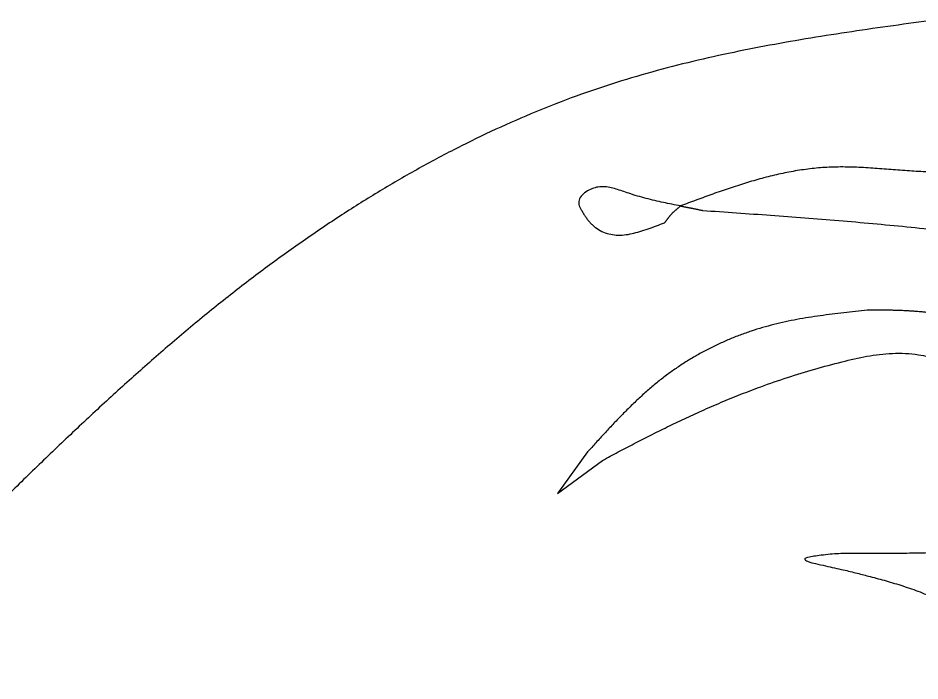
# Model space of a CAD drawing. Extents: x 21 to 206, y 32 to 218.
# Drawn here: x 59.93 to 86.38, y 198.15 to 217.57 of the extents above; entities that cross this region are included whole.
import ezdxf

# ---------------------------------------------------------------- set-up
doc = ezdxf.new("R2010")
doc.units = 0
doc.layers.add('Capa_1', color=7, linetype='CONTINUOUS')

msp = doc.modelspace()

# ---------------------------------------------------------------- linework, layer by layer
at = {"layer": 'Capa_1', "color": 7}
for p, q in [((79.353551, 212.065815), (79.353551, 212.065815)), ((84.833183, 209.01208), (84.833183, 209.01208)), ((76.628343, 204.857569), (75.746398, 203.638831)), ((75.746398, 203.638831), (77.063803, 204.611731))]:
    msp.add_line(p, q, dxfattribs=at)
for points, knots in [([(87.250377, 217.573105), (86.847086, 217.519066), (86.040516, 217.410991), (84.831512, 217.242536), (83.623231, 217.061247), (82.416823, 216.860768), (81.21371, 216.634852), (80.011996, 216.376508), (78.814142, 216.079234), (77.623026, 215.737842), (76.43452, 215.344902), (75.253039, 214.894101), (74.080314, 214.38778), (72.915129, 213.827951), (71.758833, 213.216707), (70.61268, 212.55576), (69.477055, 211.847514), (68.352592, 211.093713), (67.240046, 210.295826), (66.139766, 209.456088), (65.052061, 208.575996), (63.97533, 207.659121), (62.910203, 206.712156), (61.854068, 205.738894), (60.804577, 204.742469), (59.762529, 203.729642), (58.724949, 202.703663), (57.689045, 201.667454), (57.00044, 200.974663), (56.656137, 200.628265)], [0, 0, 0, 0, 1.220686, 2.441336, 3.662014, 4.885999, 6.109991, 7.334097, 8.573001, 9.811854, 11.05044, 12.327177, 13.604244, 14.881419, 16.204289, 17.527041, 18.849793, 20.218681, 21.587564, 22.956393, 24.37045, 25.784541, 27.198666, 28.645829, 30.092936, 31.540041, 33.005246, 34.470439, 35.935643, 35.935643, 35.935643, 35.935643]), ([(89.693801, 213.755287), (89.650096, 213.734557), (89.562688, 213.693097), (89.431347, 213.631396), (89.299889, 213.570834), (89.168106, 213.511887), (89.035789, 213.455058), (88.902942, 213.400935), (88.76944, 213.350014), (88.635172, 213.302898), (88.378477, 213.221794), (87.990316, 213.134428), (87.468442, 213.074404), (86.937942, 213.05677), (86.402858, 213.070973), (85.864305, 213.105842), (85.326424, 213.149093), (84.787973, 213.188494), (84.248603, 213.21202), (83.722531, 213.207612), (83.21181, 213.166635), (82.717985, 213.096372), (82.227526, 212.999277), (81.741396, 212.878739), (81.259603, 212.738947), (80.780805, 212.583884), (80.303997, 212.417554), (79.828114, 212.243471), (79.511743, 212.125035), (79.353551, 212.065815)], [0, 0, 0, 0, 0.145116, 0.290227, 0.435335, 0.579321, 0.723313, 0.867328, 1.009637, 1.151924, 1.294147, 1.817129, 2.342165, 2.868, 3.408193, 3.947357, 4.486867, 5.027066, 5.566951, 6.10613, 6.604164, 7.102864, 7.601727, 8.103444, 8.60494, 9.106412, 9.613116, 10.119814, 10.626554, 10.626554, 10.626554, 10.626554]), ([(79.353551, 212.065815), (79.186032, 212.099123), (78.848983, 212.166138), (78.341206, 212.28324), (77.878592, 212.419513), (77.470354, 212.570669), (77.089122, 212.656784), (76.760784, 212.594955), (76.541842, 212.45777), (76.409876, 212.32686), (76.357871, 212.17984), (76.384381, 212.068298), (76.421786, 211.988653), (76.470464, 211.906681), (76.522617, 211.821623), (76.579518, 211.735462), (76.64049, 211.652825), (76.707279, 211.573917), (76.780774, 211.499745), (76.889787, 211.408342), (77.046104, 211.316209), (77.252595, 211.243928), (77.473829, 211.208531), (77.702717, 211.214257), (77.933187, 211.253681), (78.167222, 211.316746), (78.405564, 211.394272), (78.648305, 211.483178), (78.808729, 211.545297), (78.888878, 211.576331)], [0, 0, 0, 0, 0.512372, 1.030893, 1.563071, 1.956995, 2.338566, 2.721947, 2.919431, 3.107653, 3.272986, 3.356228, 3.445165, 3.536615, 3.642022, 3.744526, 3.846267, 3.949931, 4.054393, 4.159133, 4.376071, 4.594291, 4.81195, 5.044569, 5.277748, 5.511848, 5.771182, 6.029434, 6.287276, 6.287276, 6.287276, 6.287276]), ([(78.888878, 211.576331), (78.893657, 211.582944), (78.903213, 211.596167), (78.917586, 211.615975), (78.93202, 211.63573), (78.946556, 211.655405), (78.961218, 211.674982), (78.976048, 211.69443), (78.991078, 211.713719), (79.006327, 211.73283), (79.021961, 211.751879), (79.038021, 211.770828), (79.054496, 211.78968), (79.071255, 211.808288), (79.088293, 211.826647), (79.105593, 211.844767), (79.123146, 211.862639), (79.140938, 211.880273), (79.158966, 211.897662), (79.177405, 211.914984), (79.196243, 211.932242), (79.215475, 211.949435), (79.23488, 211.96643), (79.254432, 211.983255), (79.274106, 211.999939), (79.293883, 212.016506), (79.313727, 212.032996), (79.333629, 212.049419), (79.34691, 212.06035), (79.353551, 212.065815)], [0, 0, 0, 0, 0.024475, 0.048947, 0.073419, 0.097873, 0.122334, 0.146795, 0.171243, 0.195691, 0.220139, 0.245171, 0.270208, 0.295244, 0.320295, 0.345347, 0.370398, 0.395444, 0.420493, 0.445541, 0.47134, 0.497135, 0.52293, 0.548722, 0.574519, 0.600316, 0.626121, 0.651923, 0.677724, 0.677724, 0.677724, 0.677724]), ([(79.353551, 212.065815), (79.361258, 212.06433), (79.376673, 212.06136), (79.3998, 212.056919), (79.422925, 212.052467), (79.446049, 212.048011), (79.469176, 212.04357), (79.492301, 212.039118), (79.515425, 212.034662), (79.538552, 212.030221), (79.561795, 212.025745), (79.585153, 212.021247), (79.60862, 212.016707), (79.632085, 212.012168), (79.655547, 212.007608), (79.679004, 212.003013), (79.70246, 211.998399), (79.725906, 211.993746), (79.749339, 211.989031), (79.773308, 211.98415), (79.797813, 211.979098), (79.822854, 211.973881), (79.847889, 211.968631), (79.872906, 211.963298), (79.897919, 211.957943), (79.922925, 211.952563), (79.947926, 211.947157), (79.972923, 211.941727), (79.989589, 211.938111), (79.997921, 211.936303)], [0, 0, 0, 0, 0.023545, 0.047096, 0.070648, 0.094193, 0.117745, 0.141297, 0.164842, 0.188393, 0.211945, 0.235853, 0.259754, 0.283654, 0.307551, 0.331457, 0.355363, 0.379266, 0.403167, 0.42707, 0.452651, 0.478229, 0.503805, 0.529389, 0.554966, 0.580544, 0.606124, 0.631705, 0.657283, 0.657283, 0.657283, 0.657283]), ([(79.997921, 211.936278), (80.331237, 211.913123), (80.997867, 211.866815), (81.997692, 211.795626), (82.997007, 211.721006), (83.995671, 211.641233), (84.993517, 211.55458), (85.990328, 211.459321), (86.985843, 211.353739), (87.979729, 211.23614), (88.968379, 211.10525), (89.951385, 210.959564), (90.92907, 210.802496), (91.905532, 210.636709), (92.881236, 210.465401), (93.856726, 210.291743), (94.832262, 210.118964), (95.808401, 209.950226), (96.785643, 209.78873), (97.75659, 209.638883), (98.721538, 209.503516), (99.680076, 209.380826), (100.640025, 209.26824), (101.601102, 209.164333), (102.563079, 209.067662), (103.525782, 208.976775), (104.489052, 208.890225), (105.452747, 208.80656), (106.095294, 208.751751), (106.416568, 208.724346)], [0, 0, 0, 0, 1.002358, 2.004711, 3.007063, 4.008643, 5.010228, 6.011835, 7.012655, 8.01346, 9.014208, 10.004372, 10.994586, 11.98482, 12.975655, 13.966465, 14.957299, 15.947808, 16.9383, 17.928749, 18.895053, 19.861402, 20.827764, 21.794592, 22.761402, 23.72821, 24.695528, 25.662847, 26.630169, 26.630169, 26.630169, 26.630169]), ([(84.833183, 209.01208), (84.718005, 208.999895), (84.487651, 208.975524), (84.14228, 208.937468), (83.797587, 208.896457), (83.453788, 208.851016), (83.111153, 208.799635), (82.769847, 208.740775), (82.430331, 208.672964), (82.09319, 208.594837), (81.758944, 208.504995), (81.428432, 208.402114), (81.102122, 208.28645), (80.78027, 208.158171), (80.463365, 208.017496), (80.15193, 207.864518), (79.847078, 207.699669), (79.549311, 207.523145), (79.259225, 207.335062), (78.972408, 207.131946), (78.690026, 206.91318), (78.412005, 206.679848), (78.141859, 206.436897), (77.878764, 206.185852), (77.621674, 205.928205), (77.369292, 205.665239), (77.120385, 205.398266), (76.873711, 205.12851), (76.710133, 204.947883), (76.628343, 204.857569)], [0, 0, 0, 0, 0.347463, 0.694918, 1.042379, 1.388813, 1.735248, 2.081709, 2.427747, 2.773771, 3.119753, 3.465833, 3.811962, 4.158104, 4.504997, 4.851878, 5.198776, 5.544437, 5.890082, 6.235665, 6.598492, 6.961388, 7.324306, 7.688277, 8.05221, 8.416141, 8.781675, 9.147202, 9.512739, 9.512739, 9.512739, 9.512739]), ([(88.0611, 208.707258), (88.021034, 208.714888), (87.940901, 208.730147), (87.820676, 208.752904), (87.700407, 208.775383), (87.580068, 208.797445), (87.459637, 208.818953), (87.339086, 208.839768), (87.218397, 208.859758), (87.097552, 208.878771), (86.977201, 208.896576), (86.857335, 208.913054), (86.737969, 208.928222), (86.618447, 208.942154), (86.498778, 208.95482), (86.378979, 208.966231), (86.259074, 208.976365), (86.139075, 208.985171), (86.019, 208.992684), (85.899482, 208.998831), (85.780538, 209.003616), (85.662188, 209.007216), (85.543803, 209.009769), (85.425398, 209.011576), (85.306976, 209.012507), (85.188541, 209.012869), (85.070096, 209.012848), (84.951639, 209.012506), (84.872669, 209.012141), (84.833183, 209.011959)], [0, 0, 0, 0, 0.122359, 0.244718, 0.367079, 0.489414, 0.611751, 0.734088, 0.856417, 0.978746, 1.101075, 1.221397, 1.34172, 1.462045, 1.582384, 1.702724, 1.823064, 1.943373, 2.063682, 2.183989, 2.302392, 2.420796, 2.5392, 2.657625, 2.77605, 2.894474, 3.01293, 3.131386, 3.249844, 3.249844, 3.249844, 3.249844]), ([(77.063803, 204.611731), (77.218939, 204.693869), (77.529206, 204.858142), (77.995626, 205.102608), (78.47355, 205.348047), (78.964153, 205.592062), (79.468006, 205.833277), (79.995781, 206.075097), (80.548342, 206.31518), (81.126468, 206.550973), (81.774189, 206.79688), (82.49396, 207.045269), (83.287582, 207.28856), (84.063453, 207.497138), (84.820087, 207.673887), (85.570836, 207.770657), (86.277648, 207.737988), (86.909054, 207.584061), (87.434688, 207.333973), (87.769108, 207.01344), (87.925573, 206.722447), (88.003818, 206.519281), (88.066919, 206.299749), (88.119296, 206.067969), (88.161324, 205.825336), (88.194719, 205.575923), (88.22209, 205.319633), (88.245314, 205.056568), (88.259202, 204.880936), (88.266149, 204.793078)], [0, 0, 0, 0, 0.526616, 1.053214, 1.579803, 2.138375, 2.696966, 3.25558, 3.8799, 4.504214, 5.128493, 5.958174, 6.788016, 7.618161, 8.368173, 9.117837, 9.882062, 10.476076, 11.057249, 11.611878, 11.826545, 12.044507, 12.263886, 12.511278, 12.757038, 13.002372, 13.266074, 13.530216, 13.794613, 13.794613, 13.794613, 13.794613]), ([(86.606442, 201.8992), (86.400183, 201.894917), (85.994099, 201.886486), (85.401031, 201.878136), (84.88073, 201.877945), (84.418289, 201.889119), (83.966177, 201.880882), (83.585049, 201.846986), (83.266387, 201.801617), (83.129035, 201.778896), (82.949971, 201.721999), (83.145134, 201.613614), (83.322831, 201.589547), (83.689801, 201.499542), (84.090816, 201.415126), (84.527628, 201.308876), (84.94491, 201.200698), (85.393596, 201.080005), (85.883354, 200.934036), (86.381611, 200.760687), (86.867451, 200.551628), (87.332344, 200.305636), (87.752952, 200.035221), (88.132732, 199.745417), (88.476804, 199.445197), (88.797646, 199.130779), (89.096752, 198.806941), (89.379568, 198.48001), (89.564441, 198.259143), (89.656866, 198.148723)], [0, 0, 0, 0, 0.618897, 1.218486, 1.779547, 2.179097, 2.607679, 3.129301, 3.34812, 3.532369, 3.629773, 3.734716, 3.981667, 4.282057, 4.813939, 5.234937, 5.624613, 6.108593, 6.628309, 7.157616, 7.690291, 8.213417, 8.733738, 9.18848, 9.645407, 10.102797, 10.535448, 10.967543, 11.39953, 11.39953, 11.39953, 11.39953])]:
    msp.add_open_spline(points, degree=3, knots=knots, dxfattribs=at)

doc.saveas('drawing.dxf')
